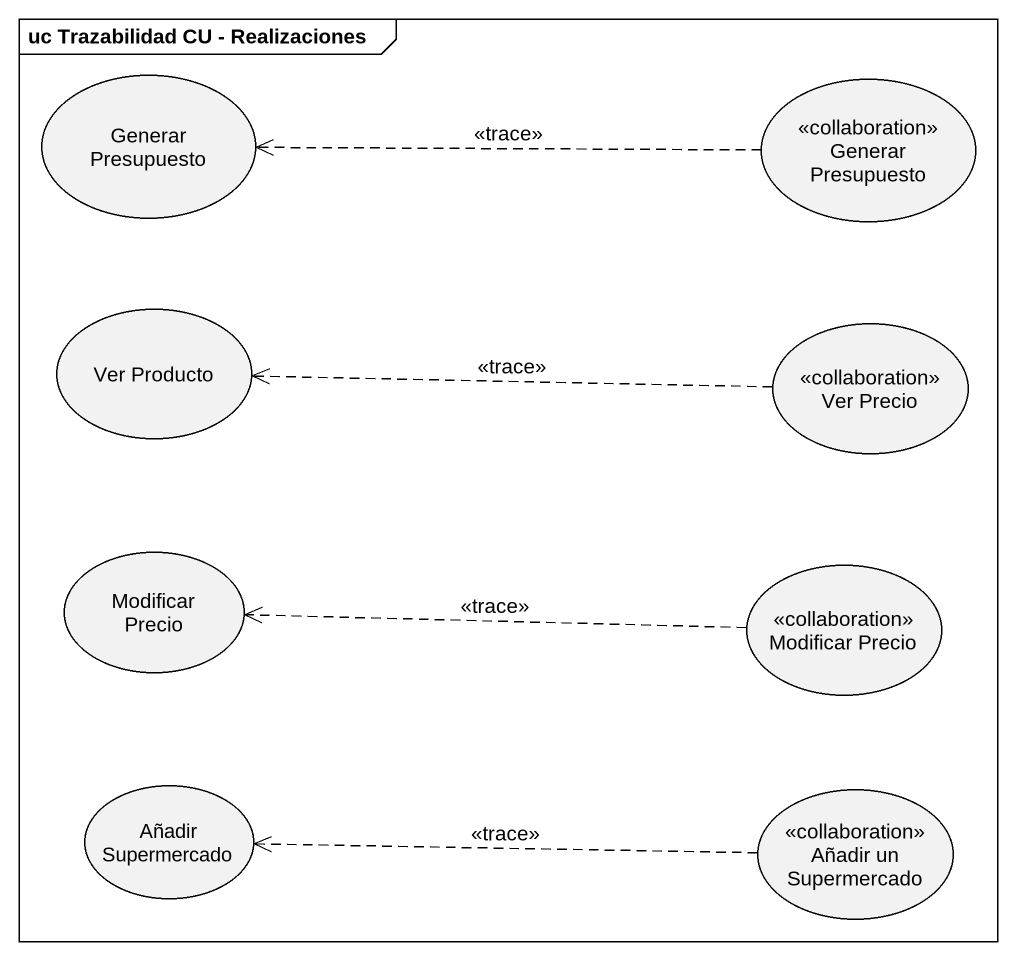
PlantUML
@startuml
mainframe uc Trazabilidad CU - Realizaciones
usecase "Generar Presupuesto" as Generar_Presupuesto
usecase "Generar Presupuesto" as Generar_Presupuesto_2 <<collaboration>>
usecase "Ver Producto" as Ver_Producto
usecase "Ver Precio" as Ver_Precio <<collaboration>>
usecase "Modificar Precio" as Modificar_Precio
usecase "Modificar Precio" as Modificar_Precio_2 <<collaboration>>
usecase "Añadir Supermercado" as Añadir_Supermercado
usecase "Añadir un Supermercado" as Añadir_un_Supermercado <<collaboration>>
Generar_Presupuesto_2 .left.> Generar_Presupuesto : <<trace>>
Ver_Precio .left.> Ver_Producto : <<trace>>
Modificar_Precio_2 .left.> Modificar_Precio : <<trace>>
Añadir_un_Supermercado .left.> Añadir_Supermercado : <<trace>>
@enduml
